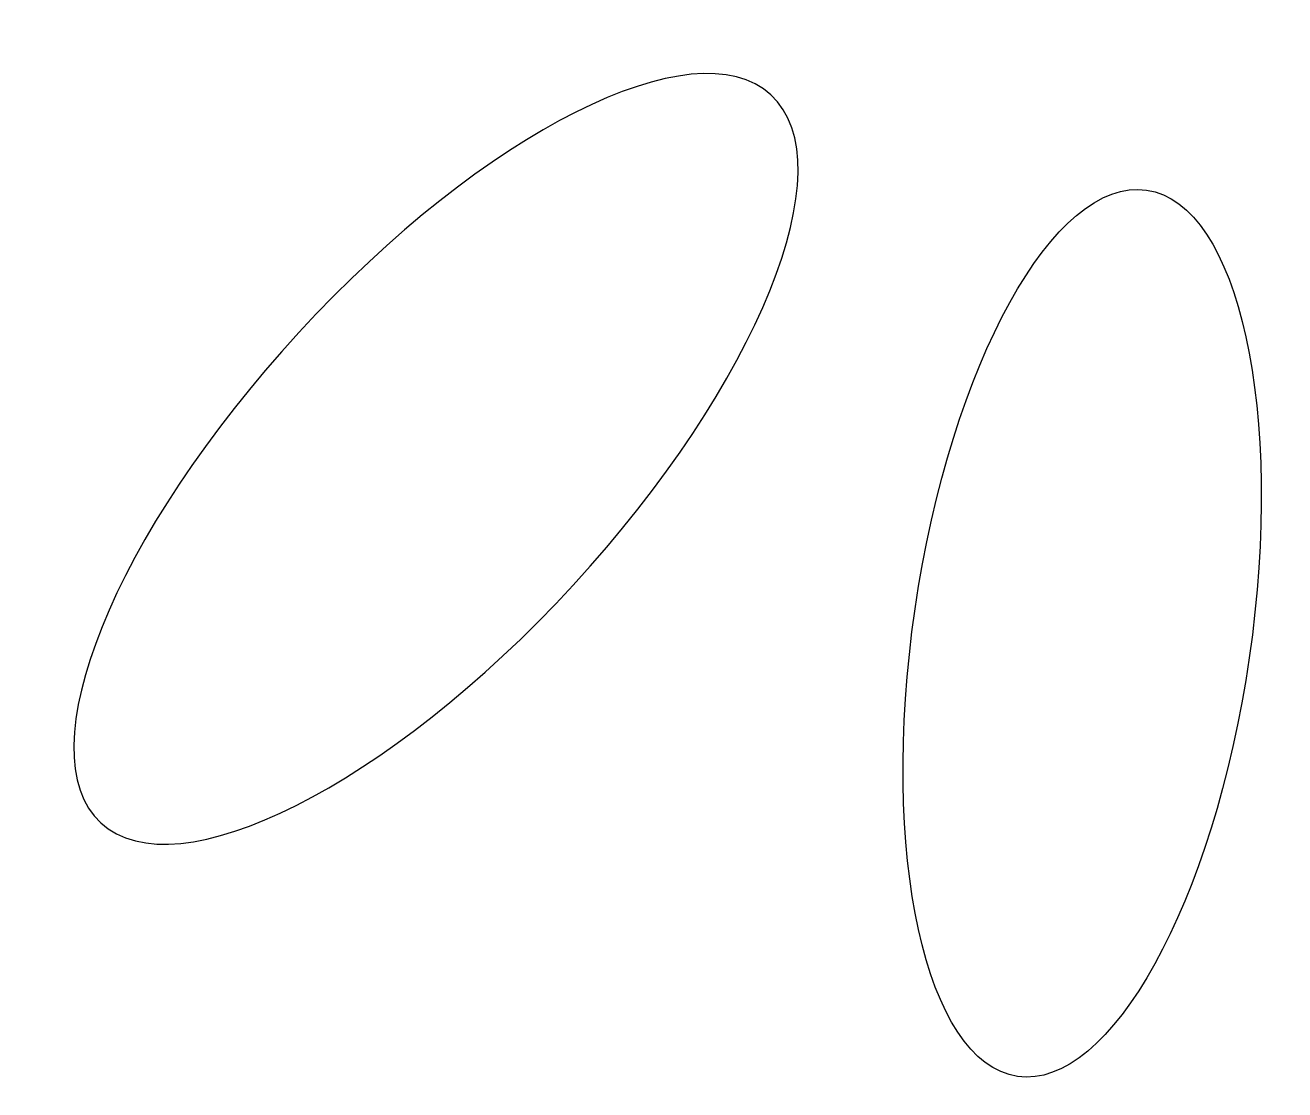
# Model space of a CAD drawing. Header units: centimetres. Extents: x -2.02 to 1.94, y -1.62 to 1.73.
import ezdxf

# ---------------------------------------------------------------- set-up
doc = ezdxf.new("R2010")
doc.units = ezdxf.units.CM
doc.header["$MEASUREMENT"] = 0
doc.layers.add('Camada 1', color=7, linetype='Continuous')

msp = doc.modelspace()

# ---------------------------------------------------------------- linework, layer by layer
at = {"layer": 'Camada 1'}
for points in [[(0.32468, 1.50806), (0.56233, 1.28983), (0.28412, 0.60014), (-0.29585, -0.03089), (-0.29585, -0.03089), (-0.87682, -0.66139), (-1.54036, -0.99575), (-1.77899, -0.77752), (-1.77899, -0.77752), (-2.01637, -0.55794), (-1.73851, 0.13109), (-1.15722, 0.76209), (-1.15722, 0.76209), (-0.57725, 1.39384), (0.08696, 1.72695), (0.32468, 1.50806)], [(1.50377, 1.2095), (1.21479, 1.25152), (0.88935, 0.66329), (0.77704, -0.10564), (0.77704, -0.10564), (0.66507, -0.87378), (0.80956, -1.531), (1.09893, -1.57318), (1.09893, -1.57318), (1.3886, -1.6152), (1.71493, -1.02697), (1.82598, -0.2587), (1.82598, -0.2587), (1.93764, 0.51079), (1.79384, 1.16733), (1.50377, 1.2095)]]:
    msp.add_open_spline(points, degree=3, knots=[0, 0, 0, 0, 0.2, 0.2, 0.2, 0.2, 0.4, 0.4, 0.4, 0.4, 0.6, 0.6, 0.6, 0.6, 1, 1, 1, 1], dxfattribs=at)

doc.saveas('drawing.dxf')
